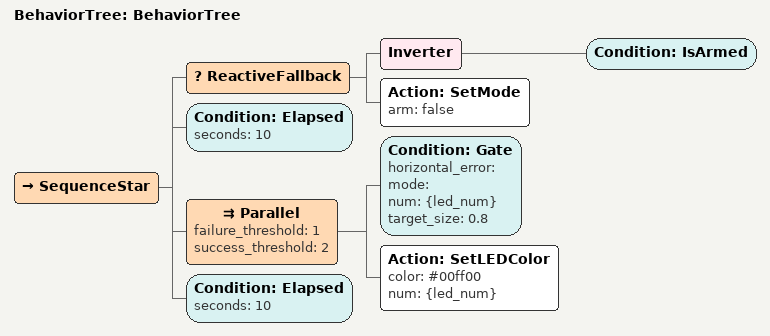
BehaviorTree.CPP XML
<?xml version="1.0"?>
<root main_tree_to_execute="BehaviorTree">
    <BehaviorTree ID="BehaviorTree">
        <SequenceStar>
            <ReactiveFallback>
                <Inverter>
                    <Condition ID="IsArmed"/>
                </Inverter>
                <Action ID="SetMode" arm="false"/>
            </ReactiveFallback>
            <Condition ID="Elapsed" seconds="10"/>
            <Parallel failure_threshold="1" success_threshold="2">
                <Condition ID="Gate" horizontal_error="" mode="" num="{led_num}" target_size="0.8"/>
                <Action ID="SetLEDColor" color="#00ff00" num="{led_num}"/>
            </Parallel>
            <Condition ID="Elapsed" seconds="10"/>
        </SequenceStar>
    </BehaviorTree>
</root>
